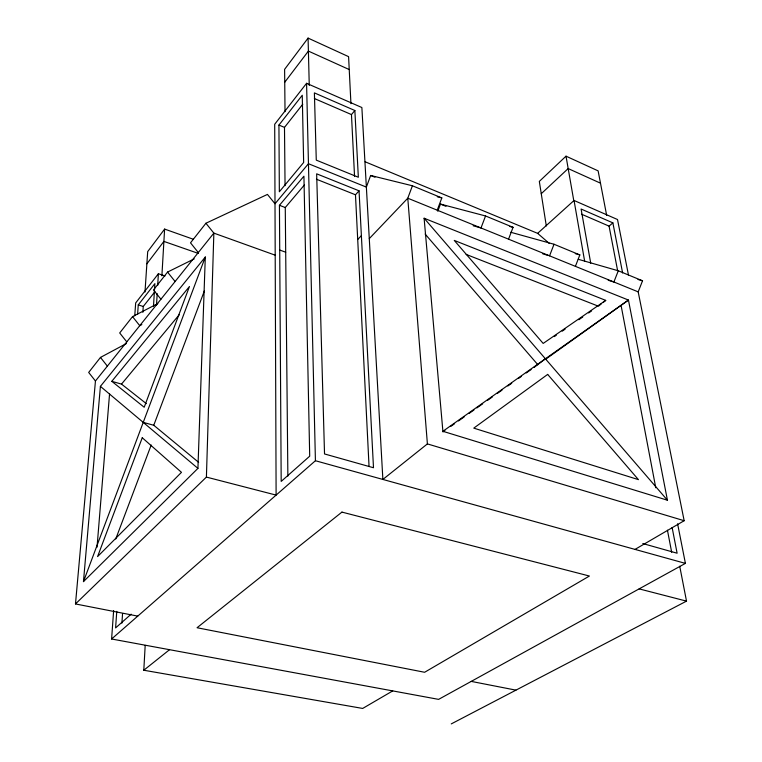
<?xml version="1.0" encoding="UTF-8"?>
<svg xmlns="http://www.w3.org/2000/svg" width="762" height="762" viewBox="0 0 762 762"><rect width="100%" height="100%" fill="white"/><g stroke="black" fill="none" stroke-linecap="round" stroke-linejoin="round"><path stroke-width="1.14" d="M137.751 616.125L75.486 603.942L206.407 477.088L213.855 233.124L205.921 223.247L190.519 242.84L198.301 252.555M197.93 468.373L205.302 257.023L100.403 386.372L83.468 581.616L197.93 468.373L100.403 386.372M392.716 690.905L362.683 708.441L143.799 670.236L145.19 645.376M161.887 275.825L164.611 229.086L193.396 239.278M156.486 305.391L157.191 293.665M157.686 285.464L158.391 273.739L165.021 275.958M153.486 306.133L154.876 283.655L138.265 304.886L137.608 314.258M121.91 623.116L122.558 613.62M142.865 312.334L143.256 306.486L154.867 291.77M144.99 292.027L147.695 251.603L164.611 229.086M116.767 611.362L115.605 627.926L131.15 614.172M677.599 523.818L685.409 563.385L438.607 699.373L111.604 638.994L113.643 610.524M134.75 315.849L135.674 302.943L158.391 273.739M97.031 547.202L109.566 393.802M75.486 603.942L95.45 381.01L213.855 233.124L275.196 255.184M437.226 210.179L441.827 197.92L412.413 185.776L370.656 175.47L366.36 187.109L308.458 163.716L275.006 203.759L267.452 194.415L205.921 223.247M412.413 185.776L407.784 198.215L369.275 238.63M83.468 581.616L205.302 257.023M437.779 211.245L440.465 204.083L485.546 215.97L513.064 227.333L508.549 239.173M198.653 462.353L153.762 425.263L204.454 290.693M115.748 538.991L151.2 445.018M485.546 215.97L480.993 227.971L473.164 225.762M549.554 255.842L554.022 244.25L579.834 254.908L575.396 266.348M635.022 549.402L684.162 520.713L638.185 291.865L642.537 280.797L618.287 270.786L613.896 281.997L608.209 280.283M350.939 103.689L348.586 56.645L308.077 38.1L284.607 69.342L285.026 111.671M146.875 263.804L163.897 241.402L198.463 253.46M284.731 82.258L308.4 51.092L349.234 69.561M684.162 520.713L427.396 443.903L382.876 479.441L361.874 107.528L306.572 83.306L274.701 124.263L276.111 495.1L206.407 477.088M278.93 125.082L302.257 95.26L303.647 162.487L279.349 191.757L278.93 125.082L284.493 127.387L285.055 185.671M126.378 343.557L100.47 357.426L88.678 372.437L95.45 381.01M157.791 303.581L132.54 316.621L119.701 332.956L126.787 341.881M194.215 258.889L167.545 272.072L153.514 289.931L160.934 299.228M284.493 127.387L302.79 104.194M111.795 381.324L189.452 286.502L144.199 407.251L111.795 381.324L121.51 384.105L146.352 403.66M121.51 384.105L179.318 314.649M354.559 176.555L351.463 114.576L354.863 110.509L314.392 92.888L316.278 160.134L358.34 177.251L354.863 110.509M279.435 205.311L303.924 176.174L309.705 456.19L281.188 481.422L279.435 205.311L285.264 207.531L287.865 476.098M285.264 207.531L304.476 184.88M369.046 466.42L355.473 194.786L359.045 190.814L316.659 173.822L324.526 453.952L373.494 467.735L359.045 190.814M357.702 239.525L361.388 235.62M606.676 215.446L598.122 170.869L566.014 156.172L539.325 181.404L546.306 225.943M541.258 193.71L568.176 168.573L600.485 183.185M365.141 161.792L537.629 233.353L574.043 200.473L617.515 219.523L628.45 274.93M111.604 638.994L315.42 460.724L306.572 83.306M617.563 270.348L609.067 226.124L612.877 222.866L581.092 209.026L590.731 263.242M598.437 306.21L601.18 304.019M602.999 302.562L605.733 300.38L454.266 240.421L543.173 343.424L605.733 300.38M143.799 670.236L169.545 649.691M534 367.484L545.402 358.788M545.611 359.254L628.45 300.057L667.436 500.215L442.893 431.292L424.11 218.227L628.45 300.057L442.893 431.292M442.97 431.93L444.903 430.559M450.713 426.453L454.59 423.71M458.457 420.967L464.268 416.852M469.116 413.423L473.954 409.994M476.86 407.937L482.67 403.822M487.509 400.393L492.357 396.964M497.195 393.535L502.034 390.115M507.844 386.001L511.721 383.257M518.503 378.457L521.408 376.399M526.247 372.97L531.095 369.541M554.336 336.594L556.298 335.242M562.175 331.194L565.118 329.165M578.834 319.716L582.759 317.011M588.635 312.963L591.579 310.934M141.846 324.583L139.751 325.688L132.54 316.621M451.266 723.9L686.514 601.123L679.723 566.223M471.24 681.399L515.941 690.143M437.283 196.767L441.827 197.92M639.137 588.883L686.514 601.123M509.683 226.428L513.064 227.333M143.237 422.386L153.762 425.263M510.673 232.248L554.022 244.25M315.42 460.724L685.409 563.385M575.281 253.632L579.834 254.908M642.776 543.544L677.113 553.212L672.122 527.504M578.253 259.29L618.287 270.786M637.994 279.473L642.537 280.797M542.754 253.841L548.421 255.508M138.265 304.886L143.256 306.486M279.721 250.041L285.702 252.203M466.134 254.403L597.341 305.781M316.43 179.222L355.473 194.786M638.185 291.865L407.784 198.215L427.396 443.903M370.656 175.47L374.971 177.232M440.465 204.083L445.96 206.331M314.344 98.508L351.463 114.576M581.558 214.208L609.067 226.124M537.629 233.353L549.164 243.335M424.11 218.227L667.436 500.215M425.148 234.067L537.867 364.741M167.545 272.072L175.108 281.53M100.47 357.426L107.366 366.131M612.877 222.866L622.621 272.967M667.445 530.219L671.703 552.374M621.144 305.781L655.768 487.775M574.043 200.473L584.644 261.185M566.014 156.172L573.853 201.082M308.077 38.1L309.258 85.439M142.256 437.75L97.584 556.593L181.47 472.335L142.256 437.75M341.938 512.102L197.053 627.736L424.615 672.274L589.417 576.034L341.938 512.102M547.668 374.409L473.774 428.13L638.442 479.641L547.668 374.409"/></g></svg>
